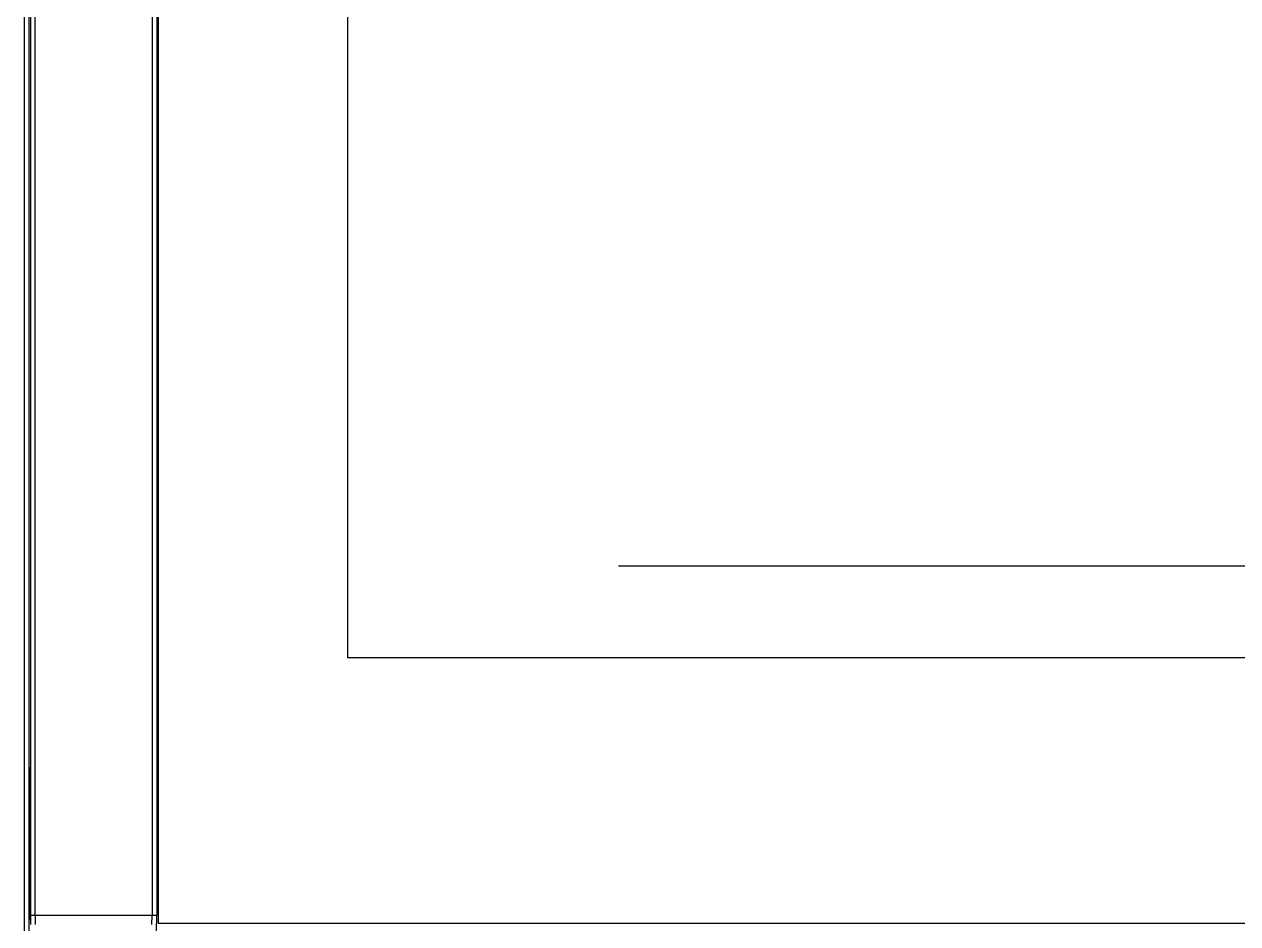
# Model space of a CAD drawing. Header units: millimetres. Extents: x -1319 to 3519, y -1539 to 2345.
# Drawn here: x 188.7 to 668.6, y -69.9 to 285.7 of the extents above; entities that cross this region are included whole.
import ezdxf

# ---------------------------------------------------------------- set-up
doc = ezdxf.new("R2010")
doc.units = ezdxf.units.MM
doc.header["$LTSCALE"] = 65.395
doc.layers.get('0').update_dxf_attribs({"linetype": 'CONTINUOUS'})

msp = doc.modelspace()

# ---------------------------------------------------------------- linework, layer by layer
at = {"linetype": 'Continuous'}
for p, q in [((188.66, 960.17), (188.66, -83.65)), ((190.46, 960.17), (190.46, -82.63)), ((191.06, 960.37), (191.06, -66.63)), ((192.86, 960.37), (192.86, -66.63)), ((239.26, 960.37), (239.26, -66.63)), ((241.06, 960.37), (241.06, -66.63)), ((241.56, 963.37), (241.56, -69.63)), ((316.56, 858.37), (316.56, 35.37)), ((316.56, 35.37), (923.56, 35.37)), ((190.86, -9.03), (190.86, -67.43)), ((191.06, -66.63), (191.12, -70.14)), ((241.06, -66.63), (191.06, -66.63)), ((193.12, -70.14), (193.06, -66.63)), ((239.06, -66.63), (239, -70.14)), ((240.83, -79.65), (241.06, -66.63)), ((241.56, -66.13), (241.06, -66.13)), ((241.56, -69.63), (998.56, -69.63))]:
    msp.add_line(p, q, dxfattribs=at)
at = {"color": 2, "linetype": 'Continuous'}
msp.add_line((423.66, 71.67), (813.66, 71.67), dxfattribs=at)
at = {"linetype": 'Continuous'}
for centre, radius, start, end in [((194.86, -9.03), 4, 165.048, 180), ((192.36, -67.43), 1.5, 180, 213.4433)]:
    msp.add_arc(centre, radius, start, end, dxfattribs=at)

doc.saveas('drawing.dxf')
